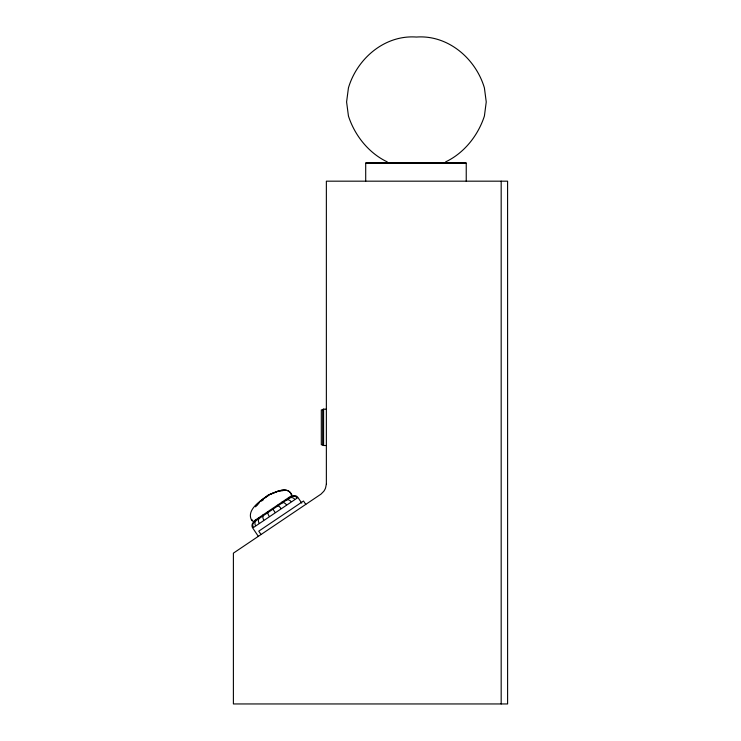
<?xml version="1.0" encoding="UTF-8"?>
<svg xmlns="http://www.w3.org/2000/svg" width="741" height="741" viewBox="0 0 741 741"><rect width="100%" height="100%" fill="white"/><g stroke="black" fill="none" stroke-linecap="round" stroke-linejoin="round"><path stroke-width="1.11" d="M372.519 162.863L373.056 162.501M367.508 162.863L368.11 162.501M365.795 162.863L466.135 162.863M255.58 506.825L259.609 502.259M256.905 505.029L258.942 502.63M260.239 501.101L268.474 494.849M263.342 498.962L269.261 494.932M252.422 527.527A4.335 4.335 0 0 1 253.922 522.016L291.963 496.377A4.335 4.335 0 0 1 297.641 497.072M261.304 501.148L263.351 499.777M269.418 494.664C261.916 499.693 245.54 509.604 251.736 520.451M270.521 494.33C276.291 491.987 285.405 486.772 290.528 492.858M269.761 494.256L278.06 491.274L283.053 490.616M445.61 161.89C464.181 153.072 478.149 135.418 484.41 116.013L486.244 101.952L484.401 87.892C475.722 58.502 447.944 34.688 416.405 37.05C384.866 34.688 357.097 58.502 348.437 87.892L346.593 101.952L348.437 116.013C354.707 135.418 368.685 153.072 387.256 161.89M270.706 494.09C276.625 491.561 288.295 486.105 291.713 494.775M326.364 445.508L323.585 445.508A0.982 0.695 0 0 1 322.687 444.785L321.307 444.785L321.307 409.884L322.659 409.884A0.982 0.695 0 0 1 323.585 409.143L326.364 409.171M463.82 162.501L464.431 162.863M458.874 162.501L459.411 162.863M290.898 493.617L291.741 494.599M305.783 504.38L303.514 501.009L258.766 531.158L261.036 534.53M301.726 503.083L297.975 497.517L252.718 528.009L258.331 536.354M291.509 495.701L291.963 496.377M288.962 497.415L289.416 498.091A4.335 3.751 56 0 1 294.612 499.11M285.943 499.453L286.397 500.129A4.335 3.066 56 0 1 291.018 501.527M281.997 502.111L282.451 502.787A4.335 2.167 56 0 1 286.341 504.686M277.412 505.205L277.866 505.871A4.335 1.121 56 0 1 280.885 508.354M272.484 508.521L275.031 512.3M267.557 511.836L268.02 512.513A4.335 1.121 56 0 0 269.178 516.245M262.972 514.93L263.425 515.606A4.335 2.167 56 0 0 263.731 519.913M259.035 517.579L259.489 518.255A4.335 3.066 56 0 0 259.044 523.072M256.006 519.617L256.46 520.293A4.335 3.751 56 0 0 255.45 525.489M253.459 521.34L253.913 522.016M251.607 519.497L252.125 520.349M291.046 493.71L291.435 494.627M251.996 520.034L252.44 521.229M501.175 181.174L501.175 703.95M466.237 181.174L466.237 163.215L365.702 163.215L365.702 181.174M323.585 409.171L323.585 445.508M322.659 409.884L322.659 444.785M296.872 497.591A4.335 4.187 56 0 0 291.324 496.822L290.861 496.137L254.107 520.904L254.561 521.571A4.335 4.187 56 0 0 253.19 527.008M326.364 484.003L325.568 487.939A15.07 15.07 0 0 1 323.789 491.292L320.964 494.154L233.396 553.147L233.396 703.95L507.604 703.95L507.585 181.174L326.364 181.174L326.364 484.003"/></g></svg>
